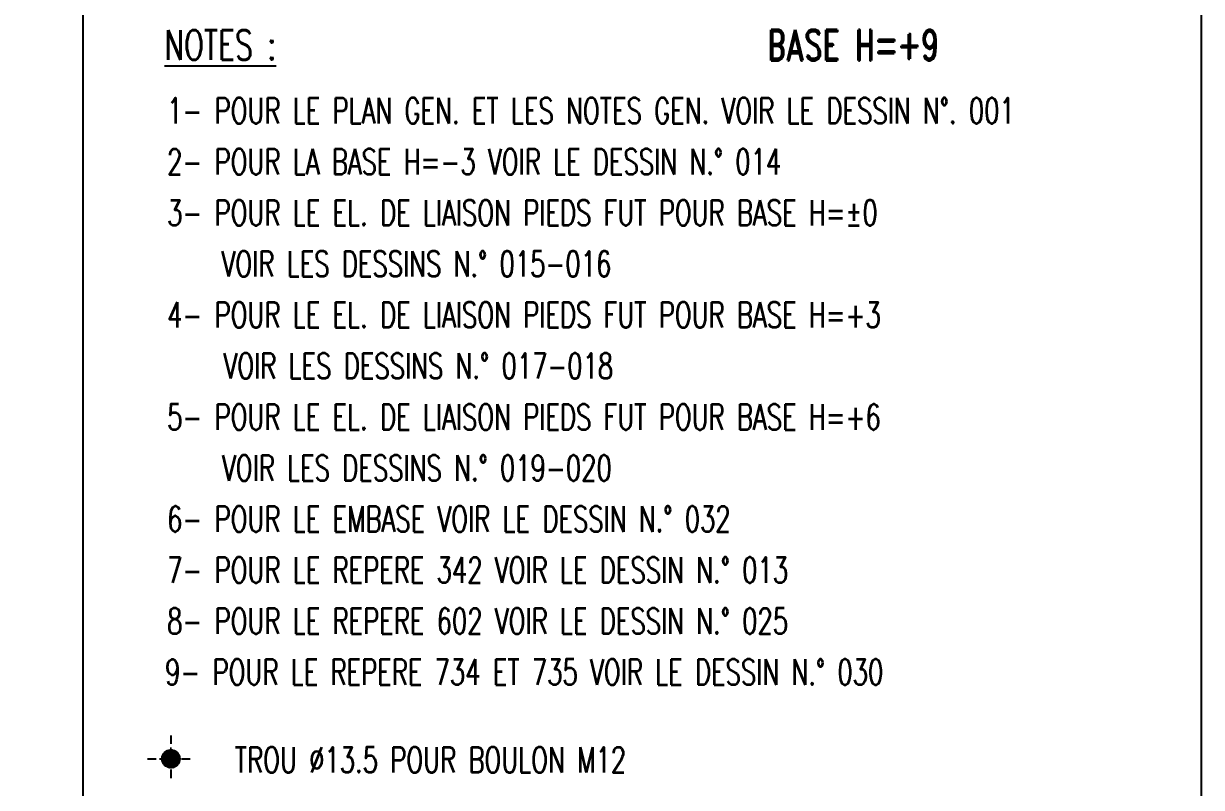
# Model space of a CAD drawing. Extents: x 707090 to 723393, y -5011 to 6523.
# Drawn here: x 720624 to 723393, y -2184 to -387 of the extents above; entities that cross this region are included whole.
import ezdxf

# ---------------------------------------------------------------- set-up
doc = ezdxf.new("R2010")
doc.units = 0
doc.header["$LTSCALE"] = 200
doc.header["$MEASUREMENT"] = 0
doc.linetypes.add('DASHDOT', pattern=[1, 0.5, -0.25, 0, -0.25])
doc.layers.get('0').update_dxf_attribs({"linetype": 'CONTINUOUS'})
for name, color, linetype in [('LM', 7, 'CONTINUOUS'), ('LS', 7, 'CONTINUOUS'), ('MZ', 6, 'DASHDOT'), ('NOTATION', 2, 'CONTINUOUS')]:
    doc.layers.add(name, color=color, linetype=linetype)
doc.styles.add('RD', font='ROMAND8.SHX', dxfattribs={"width": 0.7})
doc.styles.add('RS', font='ROMANS8.shx', dxfattribs={"width": 0.7})

# ---------------------------------------------------------------- blocks, each defined once
blk = doc.blocks.new('12')
at = {"color": 0}
for p, q in [((-1, 0.06), (-0.06, 1)), ((-1, 0.01), (-0.01, 1)), ((-1, -0.03), (0.03, 1)), ((-1, -0.07), (0.07, 1)), ((0.09, -1), (-1, 0.09)), ((0.05, -1), (-1, 0.05)), ((0, -1), (-1, 0)), ((-0.99, 0.16), (-0.16, 0.99)), ((-0.99, 0.11), (-0.11, 0.99)), ((-0.99, -0.11), (0.11, 0.99)), ((-0.99, -0.15), (0.15, 0.99)), ((0.17, -0.99), (-0.99, 0.17)), ((0.13, -0.99), (-0.99, 0.13)), ((-0.98, 0.22), (-0.22, 0.98)), ((-0.98, -0.19), (0.19, 0.98)), ((0.21, -0.98), (-0.98, 0.21)), ((-0.97, -0.23), (0.23, 0.97)), ((0.24, -0.97), (-0.97, 0.24)), ((-0.96, 0.28), (-0.28, 0.96)), ((-0.96, -0.27), (0.27, 0.96)), ((0.28, -0.96), (-0.96, 0.28)), ((-0.95, -0.3), (0.3, 0.95)), ((0.31, -0.95), (-0.95, 0.31)), ((-0.94, 0.34), (-0.34, 0.94)), ((-0.94, -0.33), (0.33, 0.94)), ((0.35, -0.94), (-0.94, 0.35)), ((-0.93, -0.37), (0.37, 0.93)), ((0.38, -0.93), (-0.93, 0.38)), ((-0.92, -0.4), (0.4, 0.92)), ((-0.91, 0.42), (-0.42, 0.91)), ((0.41, -0.91), (-0.91, 0.41)), ((-0.9, -0.43), (0.43, 0.9)), ((0.44, -0.9), (-0.9, 0.44)), ((-0.89, -0.46), (0.46, 0.89)), ((0.47, -0.88), (-0.88, 0.47)), ((-0.87, -0.49), (0.49, 0.87)), ((0.5, -0.87), (-0.87, 0.5)), ((-0.86, 0.52), (-0.52, 0.86)), ((-0.86, -0.52), (0.52, 0.86)), ((0.53, -0.85), (-0.85, 0.53)), ((-0.84, -0.54), (0.54, 0.84)), ((0.55, -0.83), (-0.83, 0.55)), ((-0.82, -0.57), (0.57, 0.82)), ((0.58, -0.81), (-0.81, 0.58)), ((-0.8, -0.6), (0.6, 0.8)), ((0.61, -0.79), (-0.79, 0.61)), ((-0.78, -0.62), (0.62, 0.78)), ((0.63, -0.78), (-0.78, 0.63)), ((-0.76, -0.65), (0.65, 0.76)), ((0.66, -0.75), (-0.75, 0.66)), ((-0.74, -0.67), (0.67, 0.74)), ((0.68, -0.73), (-0.73, 0.68)), ((-0.72, -0.69), (0.69, 0.72)), ((0.7, -0.71), (-0.71, 0.7)), ((-0.7, -0.72), (0.72, 0.7)), ((0.73, -0.69), (-0.69, 0.73)), ((0.75, -0.67), (-0.67, 0.75)), ((-0.67, -0.74), (0.74, 0.67)), ((-0.65, -0.76), (0.76, 0.65)), ((0.77, -0.64), (-0.64, 0.77)), ((-0.63, -0.78), (0.78, 0.63)), ((0.79, -0.62), (-0.62, 0.79)), ((-0.6, -0.8), (0.8, 0.6)), ((0.81, -0.59), (-0.59, 0.81)), ((-0.57, -0.82), (0.82, 0.57)), ((0.83, -0.56), (-0.56, 0.83)), ((-0.55, -0.84), (0.84, 0.55)), ((0.84, -0.54), (-0.54, 0.84)), ((-0.52, -0.85), (0.85, 0.52)), ((0.86, -0.51), (-0.51, 0.86)), ((-0.49, -0.87), (0.87, 0.49)), ((0.88, -0.48), (-0.48, 0.88)), ((-0.46, -0.89), (0.89, 0.46)), ((0.89, -0.45), (-0.45, 0.89)), ((-0.43, -0.9), (0.9, 0.43)), ((0.91, -0.42), (-0.42, 0.91)), ((-0.4, -0.92), (0.92, 0.4)), ((0.92, -0.39), (-0.39, 0.92)), ((-0.37, -0.93), (0.93, 0.37)), ((0.93, -0.36), (-0.36, 0.93)), ((-0.34, -0.94), (0.94, 0.34)), ((0.95, -0.33), (-0.33, 0.95)), ((-0.3, -0.95), (0.95, 0.3)), ((0.96, -0.29), (-0.29, 0.96)), ((-0.27, -0.96), (0.96, 0.27)), ((0.97, -0.26), (-0.26, 0.97)), ((-0.23, -0.97), (0.97, 0.23)), ((0.98, -0.22), (-0.22, 0.98)), ((-0.2, -0.98), (0.98, 0.2)), ((0.98, -0.18), (-0.18, 0.98)), ((-0.16, -0.99), (0.99, 0.16)), ((0.99, -0.14), (-0.14, 0.99)), ((-0.12, -0.99), (0.99, 0.12)), ((0.99, -0.1), (-0.1, 0.99)), ((-0.08, -1), (1, 0.08)), ((1, -0.06), (-0.06, 1)), ((-0.04, -1), (1, 0.04)), ((1, -0.02), (-0.02, 1)), ((1, 0.02), (0.02, 1)), ((1, 0.07), (0.07, 1)), ((0.99, 0.12), (0.12, 0.99)), ((0.98, 0.17), (0.17, 0.98)), ((0.97, 0.23), (0.23, 0.97)), ((0.96, 0.29), (0.29, 0.96)), ((0.93, 0.36), (0.36, 0.93)), ((0.9, 0.44), (0.44, 0.9)), ((0.84, 0.55), (0.55, 0.84)), ((-0.04, -1), (-1, -0.04)), ((-0.09, -1), (-1, -0.09)), ((-0.14, -0.99), (-0.99, -0.14)), ((-0.2, -0.98), (-0.98, -0.2)), ((-0.25, -0.97), (-0.97, -0.25)), ((-0.32, -0.95), (-0.95, -0.32)), ((-0.39, -0.92), (-0.92, -0.39)), ((-0.48, -0.88), (-0.88, -0.48)), ((-0.6, -0.8), (-0.8, -0.6)), ((0.01, -1), (1, -0.01)), ((0.05, -1), (1, -0.05)), ((0.1, -0.99), (0.99, -0.1)), ((0.15, -0.99), (0.99, -0.15)), ((0.21, -0.98), (0.98, -0.21)), ((0.27, -0.96), (0.96, -0.27)), ((0.33, -0.94), (0.94, -0.33)), ((0.41, -0.91), (0.91, -0.41)), ((0.5, -0.87), (0.87, -0.5)), ((0.66, -0.75), (0.75, -0.66))]:
    blk.add_line(p, q, dxfattribs=at)
blk.add_circle((0, 0), 1)

msp = doc.modelspace()

# ---------------------------------------------------------------- linework, layer by layer
at = {"layer": 'LS', "color": 2}
msp.add_line((720763.584, 5236.447), (720763.584, -3334.242), dxfattribs=at)
at = {"layer": 'LS', "color": 8}
msp.add_lwpolyline([(707173.123, 6469.465), (707173.123, -5010.535), (719893.123, -5010.535), (719893.123, -3410.535), (723393.123, -3410.535), (723393.123, 6469.465), (707173.123, 6469.465)], close=True, dxfattribs=at)
at = {"layer": 'MZ', "ltscale": 0.2}
for p, q in [((720970.55, -2061.208), (720970.55, -2170.926)), ((720915.691, -2116.067), (721025.409, -2116.067))]:
    msp.add_line(p, q, dxfattribs=at)

# ---------------------------------------------------------------- block references
at = {"layer": 'LM', "xscale": 20.79999999948258, "yscale": 20.79999999948258, "zscale": 20.79999999948258, "rotation": 344.7569620653314}
msp.add_blockref('12', (720970.55, -2116.067), dxfattribs=at)

# ---------------------------------------------------------------- texts
at = {"layer": 'LM', "style": 'RS', "width": 0.7}
for s, p in [('1- POUR LE PLAN GEN. ET LES NOTES GEN. VOIR LE DESSIN N%%D. 001', (720961.69, -622.242)), ('2- POUR LA BASE H=-3 VOIR LE DESSIN N.° 014', (720961.69, -742.242)), ('3- POUR LE EL. DE LIAISON PIEDS FUT POUR BASE H=%%P0', (720961.69, -862.242)), ('VOIR LES DESSINS N.° 015-016', (721089.661, -982.242)), ('4- POUR LE EL. DE LIAISON PIEDS FUT POUR BASE H=+3', (720961.69, -1102.242)), ('VOIR LES DESSINS N.° 017-018', (721094.208, -1222.242)), ('5- POUR LE EL. DE LIAISON PIEDS FUT POUR BASE H=+6', (720961.69, -1342.242)), ('VOIR LES DESSINS N.° 019-020', (721090.684, -1462.242)), ('6- POUR LE EMBASE VOIR LE DESSIN N.° 032', (720961.69, -1582.242)), ('7- POUR LE REPERE 342 VOIR LE DESSIN N.° 013', (720961.69, -1702.242)), ('8- POUR LE REPERE 602 VOIR LE DESSIN N.° 025', (720961.69, -1822.242)), (' 9- POUR LE REPERE 734 ET 735 VOIR LE DESSIN N.° 030', (720928.118, -1942.242))]:
    msp.add_text(s, height=60, dxfattribs=at).set_placement(p)
at = {"layer": 'LM', "linetype": 'ByBlock', "style": 'RS', "width": 0.7}
msp.add_text('TROU %%C13.5 POUR BOULON M12', height=60, dxfattribs=at).set_placement((721120.829, -2148.628))
at = {"layer": 'LS', "color": 3, "insert": (722574.93, -437.769), "char_height": 72, "attachment_point": 5, "style": 'RD'}
msp.add_mtext('BASE H=+9', dxfattribs=at)
at = {"layer": 'NOTATION', "color": 7, "style": 'RS', "width": 0.7}
msp.add_text('%%uNOTES :', height=70, dxfattribs=at).set_placement((720955.535, -472.44))

doc.saveas('drawing.dxf')
